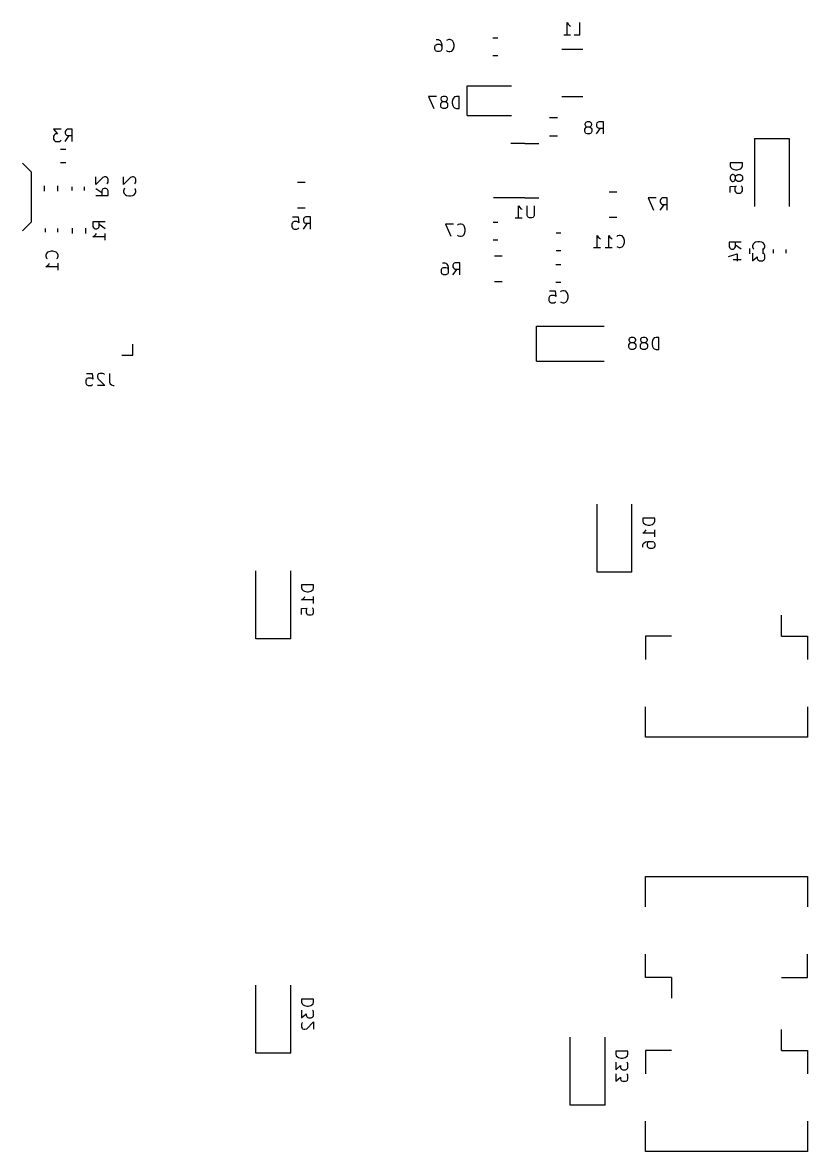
# Model space of a CAD drawing. Extents: x -20 to 349, y -102 to 34.
# Drawn here: x 303.9 to 349, y -31.7 to 33.2 of the extents above; entities that cross this region are included whole.
import ezdxf

# ---------------------------------------------------------------- set-up
doc = ezdxf.new("R2010")
doc.units = 0
doc.layers.add('BLACK', color=7, linetype='CONTINUOUS')

msp = doc.modelspace()

# ---------------------------------------------------------------- linework, layer by layer
at = {"layer": 'BLACK', "linetype": 'CONTINUOUS'}
for p, q in [((335.177, 32.4633), (335.177, 33.1633)), ((335.177, 33.1633), (335.243, 33.0633)), ((335.91, 32.4633), (335.91, 33.1633)), ((334.977, 32.4633), (335.377, 32.4633)), ((335.243, 33.0633), (335.31, 32.9967)), ((335.31, 32.9967), (335.377, 32.9633)), ((335.577, 32.4633), (335.91, 32.4633)), ((327.58, 31.7933), (327.613, 31.86)), ((327.58, 31.6267), (327.58, 31.7933)), ((327.613, 31.86), (327.647, 31.8933)), ((327.647, 32.1933), (327.78, 32.1933)), ((327.647, 31.8933), (327.713, 31.9267)), ((327.713, 31.9267), (327.847, 31.9267)), ((327.78, 32.1933), (327.847, 32.16)), ((327.847, 32.16), (327.88, 32.1267)), ((327.847, 31.9267), (327.913, 31.8933)), ((327.88, 32.1267), (327.947, 32.0267)), ((327.913, 31.8933), (327.947, 31.86)), ((327.947, 32.0267), (327.98, 31.8933)), ((327.947, 31.86), (327.98, 31.7933)), ((327.98, 31.8933), (327.98, 31.6267)), ((328.28, 32.16), (328.247, 32.1267)), ((328.38, 32.1933), (328.28, 32.16)), ((328.447, 32.1933), (328.38, 32.1933)), ((328.547, 32.16), (328.447, 32.1933)), ((328.613, 32.0933), (328.547, 32.16)), ((328.647, 32.0267), (328.613, 32.0933)), ((328.68, 31.8933), (328.647, 32.0267)), ((328.647, 31.66), (328.68, 31.7933)), ((328.68, 31.7933), (328.68, 31.8933)), ((330.909, 32.29), (331.191, 32.29)), ((327.613, 31.56), (327.58, 31.6267)), ((327.647, 31.5267), (327.613, 31.56)), ((327.713, 31.4933), (327.647, 31.5267)), ((327.847, 31.4933), (327.713, 31.4933)), ((327.913, 31.5267), (327.847, 31.4933)), ((327.947, 31.56), (327.913, 31.5267)), ((327.98, 31.6267), (327.947, 31.56)), ((328.247, 31.56), (328.28, 31.5267)), ((328.28, 31.5267), (328.38, 31.4933)), ((328.38, 31.4933), (328.447, 31.4933)), ((328.447, 31.4933), (328.547, 31.5267)), ((328.547, 31.5267), (328.613, 31.5933)), ((328.613, 31.5933), (328.647, 31.66)), ((330.909, 31.27), (331.191, 31.27)), ((334.878, 31.64), (336.082, 31.64)), ((329.43, 27.83), (329.43, 29.53)), ((329.43, 29.53), (331.98, 29.53)), ((327.68, 28.9233), (327.213, 28.9233)), ((327.213, 28.9233), (327.513, 28.2233)), ((327.947, 28.8567), (327.913, 28.79)), ((327.913, 28.79), (327.913, 28.7567)), ((327.913, 28.7567), (327.947, 28.69)), ((327.913, 28.49), (327.947, 28.5567)), ((327.98, 28.89), (327.947, 28.8567)), ((327.947, 28.69), (327.98, 28.6567)), ((327.947, 28.5567), (327.98, 28.59)), ((328.047, 28.9233), (327.98, 28.89)), ((327.98, 28.6567), (328.047, 28.6233)), ((327.98, 28.59), (328.047, 28.6233)), ((328.18, 28.9233), (328.047, 28.9233)), ((328.047, 28.6233), (328.18, 28.6233)), ((328.247, 28.89), (328.18, 28.9233)), ((328.18, 28.6233), (328.247, 28.6567)), ((328.18, 28.6233), (328.247, 28.59)), ((328.28, 28.8567), (328.247, 28.89)), ((328.247, 28.6567), (328.28, 28.69)), ((328.247, 28.59), (328.28, 28.5567)), ((328.313, 28.79), (328.28, 28.8567)), ((328.28, 28.69), (328.313, 28.7567)), ((328.28, 28.5567), (328.313, 28.49)), ((328.313, 28.7567), (328.313, 28.79)), ((328.613, 28.7567), (328.58, 28.6233)), ((328.58, 28.6233), (328.58, 28.5233)), ((328.647, 28.8233), (328.613, 28.7567)), ((328.713, 28.89), (328.647, 28.8233)), ((328.813, 28.9233), (328.713, 28.89)), ((328.98, 28.9233), (328.813, 28.9233)), ((328.98, 28.2233), (328.98, 28.9233)), ((334.878, 28.92), (336.082, 28.92)), ((327.913, 28.3567), (327.913, 28.49)), ((327.947, 28.29), (327.913, 28.3567)), ((327.98, 28.2567), (327.947, 28.29)), ((328.047, 28.2233), (327.98, 28.2567)), ((328.18, 28.2233), (328.047, 28.2233)), ((328.247, 28.2567), (328.18, 28.2233)), ((328.28, 28.29), (328.247, 28.2567)), ((328.313, 28.3567), (328.28, 28.29)), ((328.313, 28.49), (328.313, 28.3567)), ((328.58, 28.5233), (328.613, 28.39)), ((328.613, 28.39), (328.647, 28.3233)), ((328.647, 28.3233), (328.713, 28.2567)), ((328.713, 28.2567), (328.813, 28.2233)), ((328.813, 28.2233), (328.98, 28.2233)), ((329.43, 27.83), (331.98, 27.83)), ((334.627, 27.6825), (334.153, 27.6825)), ((336.223, 27.3967), (336.19, 27.33)), ((336.19, 27.33), (336.19, 27.2967)), ((336.19, 27.2967), (336.223, 27.23)), ((336.257, 27.43), (336.223, 27.3967)), ((336.323, 27.4633), (336.257, 27.43)), ((336.457, 27.4633), (336.323, 27.4633)), ((336.523, 27.43), (336.457, 27.4633)), ((336.557, 27.3967), (336.523, 27.43)), ((336.59, 27.33), (336.557, 27.3967)), ((336.557, 27.23), (336.59, 27.2967)), ((336.59, 27.2967), (336.59, 27.33)), ((336.89, 27.3967), (336.857, 27.33)), ((336.857, 27.33), (336.857, 27.23)), ((336.923, 27.43), (336.89, 27.3967)), ((336.99, 27.4633), (336.923, 27.43)), ((337.257, 27.4633), (336.99, 27.4633)), ((337.257, 26.7633), (337.257, 27.4633)), ((306.113, 27.0333), (305.68, 27.0333)), ((305.68, 27.0333), (305.913, 26.7667)), ((305.713, 26.7), (305.68, 26.6333)), ((305.68, 26.6333), (305.68, 26.4667)), ((305.747, 26.7333), (305.713, 26.7)), ((305.813, 26.7667), (305.747, 26.7333)), ((305.913, 26.7667), (305.813, 26.7667)), ((306.38, 26.9667), (306.347, 26.9)), ((306.347, 26.9), (306.347, 26.8)), ((306.347, 26.8), (306.38, 26.7333)), ((306.347, 26.3333), (306.58, 26.6667)), ((306.413, 27), (306.38, 26.9667)), ((306.38, 26.7333), (306.413, 26.7)), ((306.48, 27.0333), (306.413, 27)), ((306.413, 26.7), (306.48, 26.6667)), ((306.747, 27.0333), (306.48, 27.0333)), ((306.48, 26.6667), (306.747, 26.6667)), ((306.747, 26.3333), (306.747, 27.0333)), ((334.627, 26.6375), (334.153, 26.6375)), ((336.19, 27.03), (336.223, 27.0967)), ((336.19, 26.8967), (336.19, 27.03)), ((336.223, 26.83), (336.19, 26.8967)), ((336.223, 27.23), (336.257, 27.1967)), ((336.223, 27.0967), (336.257, 27.13)), ((336.257, 26.7967), (336.223, 26.83)), ((336.257, 27.1967), (336.323, 27.1633)), ((336.257, 27.13), (336.323, 27.1633)), ((336.323, 26.7633), (336.257, 26.7967)), ((336.323, 27.1633), (336.457, 27.1633)), ((336.457, 26.7633), (336.323, 26.7633)), ((336.457, 27.1633), (336.523, 27.1967)), ((336.457, 27.1633), (336.523, 27.13)), ((336.523, 26.7967), (336.457, 26.7633)), ((336.523, 27.1967), (336.557, 27.23)), ((336.523, 27.13), (336.557, 27.0967)), ((336.557, 26.83), (336.523, 26.7967)), ((336.557, 27.0967), (336.59, 27.03)), ((336.59, 26.8967), (336.557, 26.83)), ((336.59, 27.03), (336.59, 26.8967)), ((336.857, 27.23), (336.89, 27.1633)), ((336.857, 26.7633), (337.09, 27.0967)), ((336.89, 27.1633), (336.923, 27.13)), ((336.923, 27.13), (336.99, 27.0967)), ((336.99, 27.0967), (337.257, 27.0967)), ((305.68, 26.4667), (305.713, 26.4)), ((305.713, 26.4), (305.747, 26.3667)), ((305.747, 26.3667), (305.813, 26.3333)), ((305.813, 26.3333), (306.013, 26.3333)), ((306.013, 26.3333), (306.08, 26.3667)), ((306.08, 26.3667), (306.113, 26.4)), ((332.75, 26.21), (331.95, 26.21)), ((332.75, 26.21), (333.55, 26.21)), ((345.93, 26.5), (345.93, 22.6)), ((345.93, 26.5), (347.93, 26.5)), ((347.93, 26.5), (347.93, 22.6)), ((306.384, 25.86), (306.076, 25.86)), ((304.39, 24.59), (303.9, 25.08)), ((306.384, 25.1), (306.076, 25.1)), ((345.247, 25.1), (344.547, 25.1)), ((344.547, 25.1), (344.547, 24.9333)), ((344.547, 24.9333), (344.58, 24.8333)), ((344.58, 24.8333), (344.647, 24.7667)), ((344.647, 24.7667), (344.713, 24.7333)), ((344.713, 24.7333), (344.847, 24.7)), ((344.847, 24.7), (344.947, 24.7)), ((344.947, 24.7), (345.08, 24.7333)), ((345.08, 24.7333), (345.147, 24.7667)), ((345.147, 24.7667), (345.213, 24.8333)), ((345.213, 24.8333), (345.247, 24.9333)), ((345.247, 24.9333), (345.247, 25.1)), ((304.39, 24.59), (304.39, 21.69)), ((308.113, 23.8667), (308.113, 24.3)), ((308.513, 24.2667), (308.113, 23.8667)), ((308.613, 24.3), (308.513, 24.2667)), ((308.68, 24.3), (308.613, 24.3)), ((308.747, 24.2667), (308.68, 24.3)), ((308.78, 24.2333), (308.747, 24.2667)), ((308.813, 24.1667), (308.78, 24.2333)), ((308.813, 24), (308.813, 24.1667)), ((309.703, 23.8667), (309.703, 24.3)), ((310.103, 24.2667), (309.703, 23.8667)), ((310.203, 24.3), (310.103, 24.2667)), ((310.27, 24.3), (310.203, 24.3)), ((310.337, 24.2667), (310.27, 24.3)), ((310.37, 24.2333), (310.337, 24.2667)), ((310.403, 24.1667), (310.37, 24.2333)), ((310.403, 24), (310.403, 24.1667)), ((344.58, 24.3667), (344.547, 24.3)), ((344.547, 24.3), (344.547, 24.1667)), ((344.547, 24.1667), (344.58, 24.1)), ((344.613, 24.4), (344.58, 24.3667)), ((344.58, 24.1), (344.613, 24.0667)), ((344.68, 24.4333), (344.613, 24.4)), ((344.613, 24.0667), (344.68, 24.0333)), ((344.713, 24.4333), (344.68, 24.4333)), ((344.68, 24.0333), (344.713, 24.0333)), ((344.78, 24.4), (344.713, 24.4333)), ((344.713, 24.0333), (344.78, 24.0667)), ((344.813, 24.3667), (344.78, 24.4)), ((344.78, 24.0667), (344.813, 24.1)), ((344.847, 24.3), (344.813, 24.3667)), ((344.813, 24.1), (344.847, 24.1667)), ((344.847, 24.3), (344.88, 24.3667)), ((344.847, 24.1667), (344.847, 24.3)), ((344.88, 24.1), (344.847, 24.1667)), ((344.88, 24.3667), (344.913, 24.4)), ((344.913, 24.0667), (344.88, 24.1)), ((344.913, 24.4), (344.98, 24.4333)), ((344.98, 24.0333), (344.913, 24.0667)), ((344.98, 24.4333), (345.113, 24.4333)), ((345.113, 24.0333), (344.98, 24.0333)), ((345.113, 24.4333), (345.18, 24.4)), ((345.18, 24.0667), (345.113, 24.0333)), ((345.18, 24.4), (345.213, 24.3667)), ((345.213, 24.1), (345.18, 24.0667)), ((345.213, 24.3667), (345.247, 24.3)), ((345.247, 24.1667), (345.213, 24.1)), ((345.247, 24.3), (345.247, 24.1667)), ((305.14, 23.7836), (305.14, 23.4764)), ((305.9, 23.7836), (305.9, 23.4764)), ((306.74, 23.5122), (306.74, 23.7278)), ((307.46, 23.5122), (307.46, 23.7278)), ((308.113, 23.6333), (308.447, 23.4)), ((308.48, 23.5667), (308.447, 23.5)), ((308.447, 23.5), (308.447, 23.2333)), ((308.513, 23.6), (308.48, 23.5667)), ((308.58, 23.6333), (308.513, 23.6)), ((308.68, 23.6333), (308.58, 23.6333)), ((308.747, 23.6), (308.68, 23.6333)), ((308.747, 23.9), (308.78, 23.9333)), ((308.78, 23.5667), (308.747, 23.6)), ((308.78, 23.9333), (308.813, 24)), ((308.813, 23.5), (308.78, 23.5667)), ((308.813, 23.2333), (308.813, 23.5)), ((309.737, 23.6), (309.703, 23.5)), ((309.703, 23.5), (309.703, 23.4333)), ((309.703, 23.4333), (309.737, 23.3333)), ((309.77, 23.6333), (309.737, 23.6)), ((310.337, 23.9), (310.37, 23.9333)), ((310.37, 23.6), (310.337, 23.6333)), ((310.37, 23.9333), (310.403, 24)), ((310.403, 23.5), (310.37, 23.6)), ((310.37, 23.3333), (310.403, 23.4333)), ((310.403, 23.4333), (310.403, 23.5)), ((319.683, 23.995), (320.137, 23.995)), ((337.583, 23.445), (338.037, 23.445)), ((344.547, 23.7333), (344.88, 23.7667)), ((344.547, 23.4), (344.547, 23.7333)), ((344.847, 23.7333), (344.813, 23.6667)), ((344.813, 23.6667), (344.813, 23.5)), ((344.813, 23.5), (344.847, 23.4333)), ((344.88, 23.7667), (344.847, 23.7333)), ((344.847, 23.4333), (344.88, 23.4)), ((344.88, 23.4), (344.947, 23.3667)), ((344.947, 23.3667), (345.113, 23.3667)), ((345.113, 23.3667), (345.18, 23.4)), ((345.213, 23.7333), (345.18, 23.7667)), ((345.18, 23.4), (345.213, 23.4333)), ((345.247, 23.6667), (345.213, 23.7333)), ((345.213, 23.4333), (345.247, 23.5)), ((345.247, 23.5), (345.247, 23.6667)), ((308.113, 23.2333), (308.813, 23.2333)), ((309.737, 23.3333), (309.803, 23.2667)), ((309.803, 23.2667), (309.87, 23.2333)), ((309.87, 23.2333), (310.003, 23.2)), ((310.003, 23.2), (310.103, 23.2)), ((310.103, 23.2), (310.237, 23.2333)), ((310.237, 23.2333), (310.303, 23.2667)), ((310.303, 23.2667), (310.37, 23.3333)), ((332.75, 23.09), (330.95, 23.09)), ((332.75, 23.09), (333.55, 23.09)), ((340.293, 23.0833), (339.827, 23.0833)), ((339.827, 23.0833), (340.127, 22.3833)), ((340.56, 23.0167), (340.527, 22.95)), ((340.527, 22.95), (340.527, 22.85)), ((340.527, 22.85), (340.56, 22.7833)), ((340.527, 22.3833), (340.76, 22.7167)), ((340.593, 23.05), (340.56, 23.0167)), ((340.56, 22.7833), (340.593, 22.75)), ((340.66, 23.0833), (340.593, 23.05)), ((340.593, 22.75), (340.66, 22.7167)), ((340.927, 23.0833), (340.66, 23.0833)), ((340.66, 22.7167), (340.927, 22.7167)), ((340.927, 22.3833), (340.927, 23.0833)), ((319.683, 22.525), (320.137, 22.525)), ((332.383, 21.9333), (332.383, 22.6333)), ((332.383, 22.6333), (332.45, 22.5333)), ((332.45, 22.5333), (332.517, 22.4667)), ((332.517, 22.4667), (332.583, 22.4333)), ((332.883, 22.0667), (332.883, 22.6333)), ((332.917, 22), (332.883, 22.0667)), ((333.283, 22.0667), (333.25, 22)), ((333.283, 22.6333), (333.283, 22.0667)), ((304.39, 21.69), (303.9, 21.2)), ((308.637, 21.7167), (307.937, 21.7167)), ((307.937, 21.7167), (307.937, 21.45)), ((307.937, 21.45), (307.97, 21.3833)), ((308.27, 21.3833), (308.303, 21.45)), ((308.303, 21.45), (308.303, 21.7167)), ((308.637, 21.3167), (308.303, 21.55)), ((319.393, 21.66), (319.36, 21.5933)), ((319.36, 21.5933), (319.36, 21.4267)), ((319.36, 21.4267), (319.393, 21.36)), ((319.393, 21.9933), (319.727, 21.9933)), ((319.427, 21.6933), (319.393, 21.66)), ((319.493, 21.7267), (319.427, 21.6933)), ((319.66, 21.7267), (319.493, 21.7267)), ((319.727, 21.6933), (319.66, 21.7267)), ((319.727, 21.9933), (319.76, 21.66)), ((319.76, 21.66), (319.727, 21.6933)), ((320.06, 21.9267), (320.027, 21.86)), ((320.027, 21.86), (320.027, 21.76)), ((320.027, 21.76), (320.06, 21.6933)), ((320.027, 21.2933), (320.26, 21.6267)), ((320.093, 21.96), (320.06, 21.9267)), ((320.06, 21.6933), (320.093, 21.66)), ((320.16, 21.9933), (320.093, 21.96)), ((320.093, 21.66), (320.16, 21.6267)), ((320.427, 21.9933), (320.16, 21.9933)), ((320.16, 21.6267), (320.427, 21.6267)), ((320.427, 21.2933), (320.427, 21.9933)), ((328.653, 21.5833), (328.187, 21.5833)), ((328.187, 21.5833), (328.487, 20.8833)), ((328.92, 21.55), (328.887, 21.5167)), ((329.02, 21.5833), (328.92, 21.55)), ((329.087, 21.5833), (329.02, 21.5833)), ((329.187, 21.55), (329.087, 21.5833)), ((329.253, 21.4833), (329.187, 21.55)), ((329.287, 21.4167), (329.253, 21.4833)), ((329.32, 21.2833), (329.287, 21.4167)), ((330.921, 21.7005), (331.202, 21.7005)), ((332.183, 21.9333), (332.583, 21.9333)), ((332.95, 21.9667), (332.917, 22)), ((333.017, 21.9333), (332.95, 21.9667)), ((333.15, 21.9333), (333.017, 21.9333)), ((333.217, 21.9667), (333.15, 21.9333)), ((333.25, 22), (333.217, 21.9667)), ((337.583, 21.975), (338.037, 21.975)), ((305.21, 21.1222), (305.21, 21.3378)), ((305.93, 21.1222), (305.93, 21.3378)), ((306.77, 21.0464), (306.77, 21.3536)), ((307.53, 21.0464), (307.53, 21.3536)), ((307.937, 20.85), (308.037, 20.9167)), ((308.637, 20.85), (307.937, 20.85)), ((307.97, 21.3833), (308.003, 21.35)), ((308.003, 21.35), (308.07, 21.3167)), ((308.037, 20.9167), (308.103, 20.9833)), ((308.07, 21.3167), (308.17, 21.3167)), ((308.103, 20.9833), (308.137, 21.05)), ((308.17, 21.3167), (308.237, 21.35)), ((308.237, 21.35), (308.27, 21.3833)), ((308.637, 20.65), (308.637, 21.05)), ((319.393, 21.36), (319.427, 21.3267)), ((319.427, 21.3267), (319.493, 21.2933)), ((319.493, 21.2933), (319.66, 21.2933)), ((319.66, 21.2933), (319.727, 21.3267)), ((319.727, 21.3267), (319.76, 21.36)), ((328.887, 20.95), (328.92, 20.9167)), ((328.92, 20.9167), (329.02, 20.8833)), ((329.02, 20.8833), (329.087, 20.8833)), ((329.087, 20.8833), (329.187, 20.9167)), ((329.187, 20.9167), (329.253, 20.9833)), ((329.253, 20.9833), (329.287, 21.05)), ((329.287, 21.05), (329.32, 21.1833)), ((329.32, 21.1833), (329.32, 21.2833)), ((334.821, 21.07), (334.539, 21.07)), ((336.897, 20.2333), (336.897, 20.9333)), ((336.897, 20.9333), (336.963, 20.8333)), ((336.963, 20.8333), (337.03, 20.7667)), ((337.03, 20.7667), (337.097, 20.7333)), ((337.563, 20.2333), (337.563, 20.9333)), ((337.563, 20.9333), (337.63, 20.8333)), ((337.63, 20.8333), (337.697, 20.7667)), ((337.697, 20.7667), (337.763, 20.7333)), ((338.063, 20.9), (338.03, 20.8667)), ((338.163, 20.9333), (338.063, 20.9)), ((338.23, 20.9333), (338.163, 20.9333)), ((338.33, 20.9), (338.23, 20.9333)), ((338.397, 20.8333), (338.33, 20.9)), ((338.43, 20.7667), (338.397, 20.8333)), ((338.463, 20.6333), (338.43, 20.7667)), ((330.921, 20.6805), (331.202, 20.6805)), ((336.697, 20.2333), (337.097, 20.2333)), ((337.363, 20.2333), (337.763, 20.2333)), ((338.03, 20.3), (338.063, 20.2667)), ((338.063, 20.2667), (338.163, 20.2333)), ((338.163, 20.2333), (338.23, 20.2333)), ((338.23, 20.2333), (338.33, 20.2667)), ((338.33, 20.2667), (338.397, 20.3333)), ((338.397, 20.3333), (338.43, 20.4)), ((338.43, 20.4), (338.463, 20.5333)), ((338.463, 20.5333), (338.463, 20.6333)), ((345.177, 20.5467), (344.477, 20.5467)), ((344.477, 20.5467), (344.477, 20.28)), ((344.477, 20.28), (344.51, 20.2133)), ((344.51, 20.2133), (344.543, 20.18)), ((344.543, 20.18), (344.61, 20.1467)), ((344.61, 20.1467), (344.71, 20.1467)), ((344.71, 20.1467), (344.777, 20.18)), ((344.777, 20.18), (344.81, 20.2133)), ((344.81, 20.2133), (344.843, 20.28)), ((344.843, 20.28), (344.843, 20.5467)), ((345.177, 20.1467), (344.843, 20.38)), ((345.65, 20.1836), (345.65, 19.8764)), ((345.86, 20.4367), (345.827, 20.3367)), ((345.827, 20.3367), (345.827, 20.27)), ((345.827, 20.27), (345.86, 20.17)), ((345.927, 20.5033), (345.86, 20.4367)), ((345.86, 20.17), (345.893, 20.1367)), ((345.993, 20.5367), (345.927, 20.5033)), ((346.127, 20.57), (345.993, 20.5367)), ((346.227, 20.57), (346.127, 20.57)), ((346.36, 20.5367), (346.227, 20.57)), ((346.427, 20.5033), (346.36, 20.5367)), ((346.41, 20.1836), (346.41, 19.8764)), ((346.493, 20.4367), (346.427, 20.5033)), ((346.46, 20.1367), (346.493, 20.17)), ((346.527, 20.3367), (346.493, 20.4367)), ((346.493, 20.17), (346.527, 20.27)), ((346.527, 20.27), (346.527, 20.3367)), ((347.01, 20.1278), (347.01, 19.9122)), ((347.73, 20.1278), (347.73, 19.9122)), ((305.27, 19.8967), (305.237, 19.7967)), ((305.237, 19.7967), (305.237, 19.73)), ((305.237, 19.73), (305.27, 19.63)), ((305.337, 19.9633), (305.27, 19.8967)), ((305.27, 19.63), (305.303, 19.5967)), ((305.403, 19.9967), (305.337, 19.9633)), ((305.537, 20.03), (305.403, 19.9967)), ((305.637, 20.03), (305.537, 20.03)), ((305.77, 19.9967), (305.637, 20.03)), ((305.837, 19.9633), (305.77, 19.9967)), ((305.903, 19.8967), (305.837, 19.9633)), ((305.87, 19.5967), (305.903, 19.63)), ((305.937, 19.7967), (305.903, 19.8967)), ((305.903, 19.63), (305.937, 19.73)), ((305.937, 19.73), (305.937, 19.7967)), ((331.452, 19.735), (330.998, 19.735)), ((334.821, 20.05), (334.539, 20.05)), ((344.443, 19.7133), (344.943, 19.88)), ((344.71, 19.5467), (345.177, 19.5467)), ((344.943, 19.88), (344.943, 19.4467)), ((345.827, 19.9033), (345.827, 19.47)), ((345.827, 19.47), (346.093, 19.7033)), ((346.093, 19.7033), (346.093, 19.6033)), ((346.093, 19.6033), (346.127, 19.5367)), ((346.127, 19.5367), (346.16, 19.5033)), ((346.16, 19.5033), (346.227, 19.47)), ((346.227, 19.47), (346.393, 19.47)), ((346.393, 19.47), (346.46, 19.5033)), ((346.493, 19.87), (346.46, 19.9033)), ((346.46, 19.5033), (346.493, 19.5367)), ((346.527, 19.8033), (346.493, 19.87)), ((346.493, 19.5367), (346.527, 19.6033)), ((346.527, 19.6033), (346.527, 19.8033)), ((305.237, 19.13), (305.337, 19.1967)), ((305.937, 19.13), (305.237, 19.13)), ((305.337, 19.1967), (305.403, 19.2633)), ((305.403, 19.2633), (305.437, 19.33)), ((305.937, 18.93), (305.937, 19.33)), ((327.95, 18.9633), (327.983, 19.03)), ((327.95, 18.7967), (327.95, 18.9633)), ((327.983, 19.03), (328.017, 19.0633)), ((328.017, 19.3633), (328.15, 19.3633)), ((328.017, 19.0633), (328.083, 19.0967)), ((328.083, 19.0967), (328.217, 19.0967)), ((328.15, 19.3633), (328.217, 19.33)), ((328.217, 19.33), (328.25, 19.2967)), ((328.217, 19.0967), (328.283, 19.0633)), ((328.25, 19.2967), (328.317, 19.1967)), ((328.283, 19.0633), (328.317, 19.03)), ((328.317, 19.1967), (328.35, 19.0633)), ((328.317, 19.03), (328.35, 18.9633)), ((328.35, 19.0633), (328.35, 18.7967)), ((328.65, 19.2967), (328.617, 19.23)), ((328.617, 19.23), (328.617, 19.13)), ((328.617, 19.13), (328.65, 19.0633)), ((328.617, 18.6633), (328.85, 18.9967)), ((328.683, 19.33), (328.65, 19.2967)), ((328.65, 19.0633), (328.683, 19.03)), ((328.75, 19.3633), (328.683, 19.33)), ((328.683, 19.03), (328.75, 18.9967)), ((329.017, 19.3633), (328.75, 19.3633)), ((328.75, 18.9967), (329.017, 18.9967)), ((329.017, 18.6633), (329.017, 19.3633)), ((334.811, 19.24), (334.529, 19.24)), ((327.983, 18.73), (327.95, 18.7967)), ((328.017, 18.6967), (327.983, 18.73)), ((328.083, 18.6633), (328.017, 18.6967)), ((328.217, 18.6633), (328.083, 18.6633)), ((328.283, 18.6967), (328.217, 18.6633)), ((328.317, 18.73), (328.283, 18.6967)), ((328.35, 18.7967), (328.317, 18.73)), ((331.452, 18.265), (330.998, 18.265)), ((334.811, 18.22), (334.529, 18.22)), ((334.163, 17.7533), (334.497, 17.7533)), ((334.497, 17.7533), (334.53, 17.42)), ((334.83, 17.72), (334.797, 17.6867)), ((334.93, 17.7533), (334.83, 17.72)), ((334.997, 17.7533), (334.93, 17.7533)), ((335.097, 17.72), (334.997, 17.7533)), ((335.163, 17.6533), (335.097, 17.72)), ((335.197, 17.5867), (335.163, 17.6533)), ((335.23, 17.4533), (335.197, 17.5867)), ((334.163, 17.42), (334.13, 17.3533)), ((334.13, 17.3533), (334.13, 17.1867)), ((334.13, 17.1867), (334.163, 17.12)), ((334.197, 17.4533), (334.163, 17.42)), ((334.163, 17.12), (334.197, 17.0867)), ((334.263, 17.4867), (334.197, 17.4533)), ((334.197, 17.0867), (334.263, 17.0533)), ((334.43, 17.4867), (334.263, 17.4867)), ((334.263, 17.0533), (334.43, 17.0533)), ((334.497, 17.4533), (334.43, 17.4867)), ((334.43, 17.0533), (334.497, 17.0867)), ((334.53, 17.42), (334.497, 17.4533)), ((334.497, 17.0867), (334.53, 17.12)), ((334.797, 17.12), (334.83, 17.0867)), ((334.83, 17.0867), (334.93, 17.0533)), ((334.93, 17.0533), (334.997, 17.0533)), ((334.997, 17.0533), (335.097, 17.0867)), ((335.097, 17.0867), (335.163, 17.1533)), ((335.163, 17.1533), (335.197, 17.22)), ((335.197, 17.22), (335.23, 17.3533)), ((335.23, 17.3533), (335.23, 17.4533)), ((333.41, 13.71), (333.41, 15.71)), ((333.41, 15.71), (337.31, 15.71)), ((338.75, 15.0067), (338.717, 14.94)), ((338.717, 14.94), (338.717, 14.9067)), ((338.783, 15.04), (338.75, 15.0067)), ((338.85, 15.0733), (338.783, 15.04)), ((338.983, 15.0733), (338.85, 15.0733)), ((339.05, 15.04), (338.983, 15.0733)), ((339.083, 15.0067), (339.05, 15.04)), ((339.117, 14.94), (339.083, 15.0067)), ((339.117, 14.9067), (339.117, 14.94)), ((339.417, 15.0067), (339.383, 14.94)), ((339.383, 14.94), (339.383, 14.9067)), ((339.45, 15.04), (339.417, 15.0067)), ((339.517, 15.0733), (339.45, 15.04)), ((339.65, 15.0733), (339.517, 15.0733)), ((339.717, 15.04), (339.65, 15.0733)), ((339.75, 15.0067), (339.717, 15.04)), ((339.783, 14.94), (339.75, 15.0067)), ((339.783, 14.9067), (339.783, 14.94)), ((340.117, 14.9733), (340.083, 14.9067)), ((340.183, 15.04), (340.117, 14.9733)), ((340.283, 15.0733), (340.183, 15.04)), ((340.45, 15.0733), (340.283, 15.0733)), ((340.45, 14.3733), (340.45, 15.0733)), ((310.235, 14.05), (310.235, 14.685)), ((338.717, 14.9067), (338.75, 14.84)), ((338.717, 14.64), (338.75, 14.7067)), ((338.717, 14.5067), (338.717, 14.64)), ((338.75, 14.44), (338.717, 14.5067)), ((338.75, 14.84), (338.783, 14.8067)), ((338.75, 14.7067), (338.783, 14.74)), ((338.783, 14.4067), (338.75, 14.44)), ((338.783, 14.8067), (338.85, 14.7733)), ((338.783, 14.74), (338.85, 14.7733)), ((338.85, 14.3733), (338.783, 14.4067)), ((338.85, 14.7733), (338.983, 14.7733)), ((338.983, 14.3733), (338.85, 14.3733)), ((338.983, 14.7733), (339.05, 14.8067)), ((338.983, 14.7733), (339.05, 14.74)), ((339.05, 14.4067), (338.983, 14.3733)), ((339.05, 14.8067), (339.083, 14.84)), ((339.05, 14.74), (339.083, 14.7067)), ((339.083, 14.44), (339.05, 14.4067)), ((339.083, 14.84), (339.117, 14.9067)), ((339.083, 14.7067), (339.117, 14.64)), ((339.117, 14.5067), (339.083, 14.44)), ((339.117, 14.64), (339.117, 14.5067)), ((339.383, 14.9067), (339.417, 14.84)), ((339.383, 14.64), (339.417, 14.7067)), ((339.383, 14.5067), (339.383, 14.64)), ((339.417, 14.44), (339.383, 14.5067)), ((339.417, 14.84), (339.45, 14.8067)), ((339.417, 14.7067), (339.45, 14.74)), ((339.45, 14.4067), (339.417, 14.44)), ((339.45, 14.8067), (339.517, 14.7733)), ((339.45, 14.74), (339.517, 14.7733)), ((339.517, 14.3733), (339.45, 14.4067)), ((339.517, 14.7733), (339.65, 14.7733)), ((339.65, 14.3733), (339.517, 14.3733)), ((339.65, 14.7733), (339.717, 14.8067)), ((339.65, 14.7733), (339.717, 14.74)), ((339.717, 14.4067), (339.65, 14.3733)), ((339.717, 14.8067), (339.75, 14.84)), ((339.717, 14.74), (339.75, 14.7067)), ((339.75, 14.44), (339.717, 14.4067)), ((339.75, 14.84), (339.783, 14.9067)), ((339.75, 14.7067), (339.783, 14.64)), ((339.783, 14.5067), (339.75, 14.44)), ((339.783, 14.64), (339.783, 14.5067)), ((340.083, 14.9067), (340.05, 14.7733)), ((340.05, 14.7733), (340.05, 14.6733)), ((340.05, 14.6733), (340.083, 14.54)), ((340.083, 14.54), (340.117, 14.4733)), ((340.117, 14.4733), (340.183, 14.4067)), ((340.183, 14.4067), (340.283, 14.3733)), ((340.283, 14.3733), (340.45, 14.3733)), ((309.6, 14.05), (310.235, 14.05)), ((333.41, 13.71), (337.31, 13.71)), ((307.563, 13.0033), (307.897, 13.0033)), ((307.897, 13.0033), (307.93, 12.67)), ((308.33, 13.0033), (308.263, 12.97)), ((308.497, 13.0033), (308.33, 13.0033)), ((308.563, 12.97), (308.497, 13.0033)), ((308.897, 13.0033), (308.897, 12.5033)), ((307.563, 12.67), (307.53, 12.6033)), ((307.53, 12.6033), (307.53, 12.4367)), ((307.53, 12.4367), (307.563, 12.37)), ((307.597, 12.7033), (307.563, 12.67)), ((307.563, 12.37), (307.597, 12.3367)), ((307.663, 12.7367), (307.597, 12.7033)), ((307.597, 12.3367), (307.663, 12.3033)), ((307.83, 12.7367), (307.663, 12.7367)), ((307.897, 12.7033), (307.83, 12.7367)), ((307.83, 12.3033), (307.897, 12.3367)), ((307.93, 12.67), (307.897, 12.7033)), ((307.897, 12.3367), (307.93, 12.37)), ((308.23, 12.9367), (308.197, 12.87)), ((308.197, 12.87), (308.197, 12.8033)), ((308.197, 12.8033), (308.23, 12.7033)), ((308.263, 12.97), (308.23, 12.9367)), ((308.23, 12.7033), (308.63, 12.3033)), ((308.597, 12.9367), (308.563, 12.97)), ((308.897, 12.5033), (308.93, 12.4033)), ((308.93, 12.4033), (308.997, 12.3367)), ((308.997, 12.3367), (309.097, 12.3033)), ((307.663, 12.3033), (307.83, 12.3033)), ((308.63, 12.3033), (308.197, 12.3033)), ((309.097, 12.3033), (309.163, 12.3033)), ((336.9, 1.58), (336.9, 5.48)), ((338.9, 1.58), (338.9, 5.48)), ((340.217, 4.68), (339.517, 4.68)), ((339.517, 4.68), (339.517, 4.51333)), ((340.217, 4.51333), (340.217, 4.68)), ((339.517, 4.51333), (339.55, 4.41333)), ((339.55, 4.41333), (339.617, 4.34667)), ((339.617, 4.34667), (339.683, 4.31333)), ((339.617, 3.88), (339.683, 3.94667)), ((339.683, 4.31333), (339.817, 4.28)), ((339.683, 3.94667), (339.717, 4.01333)), ((339.817, 4.28), (339.917, 4.28)), ((339.917, 4.28), (340.05, 4.31333)), ((340.05, 4.31333), (340.117, 4.34667)), ((340.117, 4.34667), (340.183, 4.41333)), ((340.183, 4.41333), (340.217, 4.51333)), ((340.217, 3.61333), (340.217, 4.01333)), ((339.517, 3.81333), (339.617, 3.88)), ((340.217, 3.81333), (339.517, 3.81333)), ((339.55, 3.21333), (339.583, 3.24667)), ((339.583, 3.24667), (339.683, 3.31333)), ((339.683, 3.31333), (339.817, 3.34667)), ((339.783, 3.21333), (339.817, 3.28)), ((339.817, 3.34667), (340.083, 3.34667)), ((339.817, 3.28), (339.85, 3.31333)), ((339.85, 3.31333), (339.917, 3.34667)), ((340.083, 3.34667), (340.15, 3.31333)), ((340.15, 3.31333), (340.183, 3.28)), ((340.183, 3.28), (340.217, 3.21333)), ((339.517, 3.14667), (339.55, 3.21333)), ((339.517, 3.01333), (339.517, 3.14667)), ((339.783, 3.08), (339.783, 3.21333)), ((339.817, 3.01333), (339.783, 3.08)), ((339.85, 2.98), (339.817, 3.01333)), ((339.917, 2.94667), (339.85, 2.98)), ((340.083, 2.94667), (339.917, 2.94667)), ((340.15, 2.98), (340.083, 2.94667)), ((340.183, 3.01333), (340.15, 2.98)), ((340.217, 3.08), (340.183, 3.01333)), ((340.217, 3.21333), (340.217, 3.08)), ((317.3, -2.25), (317.3, 1.65)), ((319.3, -2.25), (319.3, 1.65)), ((338.9, 1.58), (336.9, 1.58)), ((320.617, 0.85), (319.917, 0.85)), ((319.917, 0.85), (319.917, 0.683333)), ((319.917, 0.683333), (319.95, 0.583333)), ((320.583, 0.583333), (320.617, 0.683333)), ((320.617, 0.683333), (320.617, 0.85)), ((319.917, -0.016666), (320.017, 0.05)), ((319.95, 0.583333), (320.017, 0.516666)), ((320.017, 0.516666), (320.083, 0.483333)), ((320.017, 0.05), (320.083, 0.116666)), ((320.083, 0.483333), (320.217, 0.45)), ((320.083, 0.116666), (320.117, 0.183333)), ((320.217, 0.45), (320.317, 0.45)), ((320.317, 0.45), (320.45, 0.483333)), ((320.45, 0.483333), (320.517, 0.516666)), ((320.517, 0.516666), (320.583, 0.583333)), ((320.617, -0.216666), (320.617, 0.183333)), ((320.617, -0.016666), (319.917, -0.016666)), ((319.917, -0.516666), (320.25, -0.483333)), ((319.917, -0.85), (319.917, -0.516666)), ((320.217, -0.516666), (320.183, -0.583333)), ((320.183, -0.583333), (320.183, -0.75)), ((320.25, -0.483333), (320.217, -0.516666)), ((320.583, -0.516666), (320.55, -0.483333)), ((320.617, -0.583333), (320.583, -0.516666)), ((320.617, -0.75), (320.617, -0.583333)), ((320.183, -0.75), (320.217, -0.816666)), ((320.217, -0.816666), (320.25, -0.85)), ((320.25, -0.85), (320.317, -0.883333)), ((320.317, -0.883333), (320.483, -0.883333)), ((320.483, -0.883333), (320.55, -0.85)), ((320.55, -0.85), (320.583, -0.816666)), ((320.583, -0.816666), (320.617, -0.75)), ((347.485, -2.1), (347.485, -0.9)), ((319.3, -2.25), (317.3, -2.25)), ((341.165, -2.1), (339.675, -2.1)), ((339.675, -2.1), (339.675, -3.44)), ((347.485, -2.1), (348.975, -2.1)), ((348.975, -2.1), (348.975, -3.44)), ((339.675, -7.9), (339.675, -6.16)), ((348.975, -6.16), (348.975, -7.9)), ((348.975, -7.9), (339.675, -7.9)), ((339.675, -17.6525), (339.675, -15.9125)), ((339.675, -15.9125), (348.975, -15.9125)), ((348.975, -15.9125), (348.975, -17.6525)), ((339.675, -21.7125), (339.675, -20.3725)), ((348.975, -21.7125), (348.975, -20.3725)), ((341.165, -21.7125), (339.675, -21.7125)), ((341.165, -21.7125), (341.165, -22.9125)), ((347.485, -21.7125), (348.975, -21.7125)), ((317.3, -26.0625), (317.3, -22.1625)), ((319.3, -26.0625), (319.3, -22.1625)), ((320.617, -22.9625), (319.917, -22.9625)), ((319.917, -22.9625), (319.917, -23.1292)), ((319.917, -23.1292), (319.95, -23.2292)), ((319.95, -23.2292), (320.017, -23.2958)), ((320.017, -23.2958), (320.083, -23.3292)), ((320.083, -23.3292), (320.217, -23.3625)), ((320.317, -23.3625), (320.45, -23.3292)), ((320.45, -23.3292), (320.517, -23.2958)), ((320.517, -23.2958), (320.583, -23.2292)), ((320.583, -23.2292), (320.617, -23.1292)), ((320.617, -23.1292), (320.617, -22.9625)), ((319.917, -23.5958), (319.917, -24.0292)), ((319.917, -24.0292), (320.183, -23.7958)), ((320.183, -23.7958), (320.183, -23.8958)), ((320.183, -23.8958), (320.217, -23.9625)), ((320.217, -23.3625), (320.317, -23.3625)), ((320.217, -23.9625), (320.25, -23.9958)), ((320.25, -23.9958), (320.317, -24.0292)), ((320.483, -24.0292), (320.55, -23.9958)), ((320.583, -23.6292), (320.55, -23.5958)), ((320.55, -23.9958), (320.583, -23.9625)), ((320.617, -23.6958), (320.583, -23.6292)), ((320.583, -23.9625), (320.617, -23.8958)), ((320.617, -23.8958), (320.617, -23.6958)), ((319.95, -24.3292), (319.917, -24.3958)), ((319.917, -24.3958), (319.917, -24.5625)), ((319.917, -24.5625), (319.95, -24.6292)), ((319.983, -24.2958), (319.95, -24.3292)), ((319.95, -24.6292), (319.983, -24.6625)), ((320.217, -24.6625), (320.617, -24.2625)), ((320.317, -24.0292), (320.483, -24.0292)), ((320.617, -24.2625), (320.617, -24.6958)), ((319.983, -24.6625), (320.05, -24.6958)), ((320.05, -24.6958), (320.117, -24.6958)), ((320.117, -24.6958), (320.217, -24.6625)), ((335.35, -29.05), (335.35, -25.15)), ((337.35, -29.05), (337.35, -25.15)), ((347.485, -25.9125), (347.485, -24.7125)), ((338.667, -25.95), (337.967, -25.95)), ((337.967, -25.95), (337.967, -26.1167)), ((338.667, -26.1167), (338.667, -25.95)), ((341.165, -25.9125), (339.675, -25.9125)), ((339.675, -25.9125), (339.675, -27.2525)), ((347.485, -25.9125), (348.975, -25.9125)), ((348.975, -25.9125), (348.975, -27.2525)), ((319.3, -26.0625), (317.3, -26.0625)), ((337.967, -26.1167), (338, -26.2167)), ((337.967, -26.5833), (337.967, -27.0167)), ((338, -26.2167), (338.067, -26.2833)), ((338.067, -26.2833), (338.133, -26.3167)), ((338.133, -26.3167), (338.267, -26.35)), ((338.267, -26.35), (338.367, -26.35)), ((338.367, -26.35), (338.5, -26.3167)), ((338.5, -26.3167), (338.567, -26.2833)), ((338.567, -26.2833), (338.633, -26.2167)), ((338.633, -26.6167), (338.6, -26.5833)), ((338.633, -26.2167), (338.667, -26.1167)), ((337.967, -27.0167), (338.233, -26.7833)), ((338.233, -26.7833), (338.233, -26.8833)), ((338.233, -26.8833), (338.267, -26.95)), ((338.267, -26.95), (338.3, -26.9833)), ((338.3, -26.9833), (338.367, -27.0167)), ((338.367, -27.0167), (338.533, -27.0167)), ((338.533, -27.0167), (338.6, -26.9833)), ((338.6, -26.9833), (338.633, -26.95)), ((338.667, -26.6833), (338.633, -26.6167)), ((338.633, -26.95), (338.667, -26.8833)), ((338.667, -26.8833), (338.667, -26.6833)), ((337.967, -27.25), (337.967, -27.6833)), ((337.967, -27.6833), (338.233, -27.45)), ((338.233, -27.45), (338.233, -27.55)), ((338.233, -27.55), (338.267, -27.6167)), ((338.267, -27.6167), (338.3, -27.65)), ((338.3, -27.65), (338.367, -27.6833)), ((338.367, -27.6833), (338.533, -27.6833)), ((338.533, -27.6833), (338.6, -27.65)), ((338.633, -27.2833), (338.6, -27.25)), ((338.6, -27.65), (338.633, -27.6167)), ((338.667, -27.35), (338.633, -27.2833)), ((338.633, -27.6167), (338.667, -27.55)), ((338.667, -27.55), (338.667, -27.35)), ((337.35, -29.05), (335.35, -29.05)), ((339.675, -31.7125), (339.675, -29.9725)), ((348.975, -29.9725), (348.975, -31.7125)), ((348.975, -31.7125), (339.675, -31.7125))]:
    msp.add_line(p, q, dxfattribs=at)

doc.saveas('drawing.dxf')
